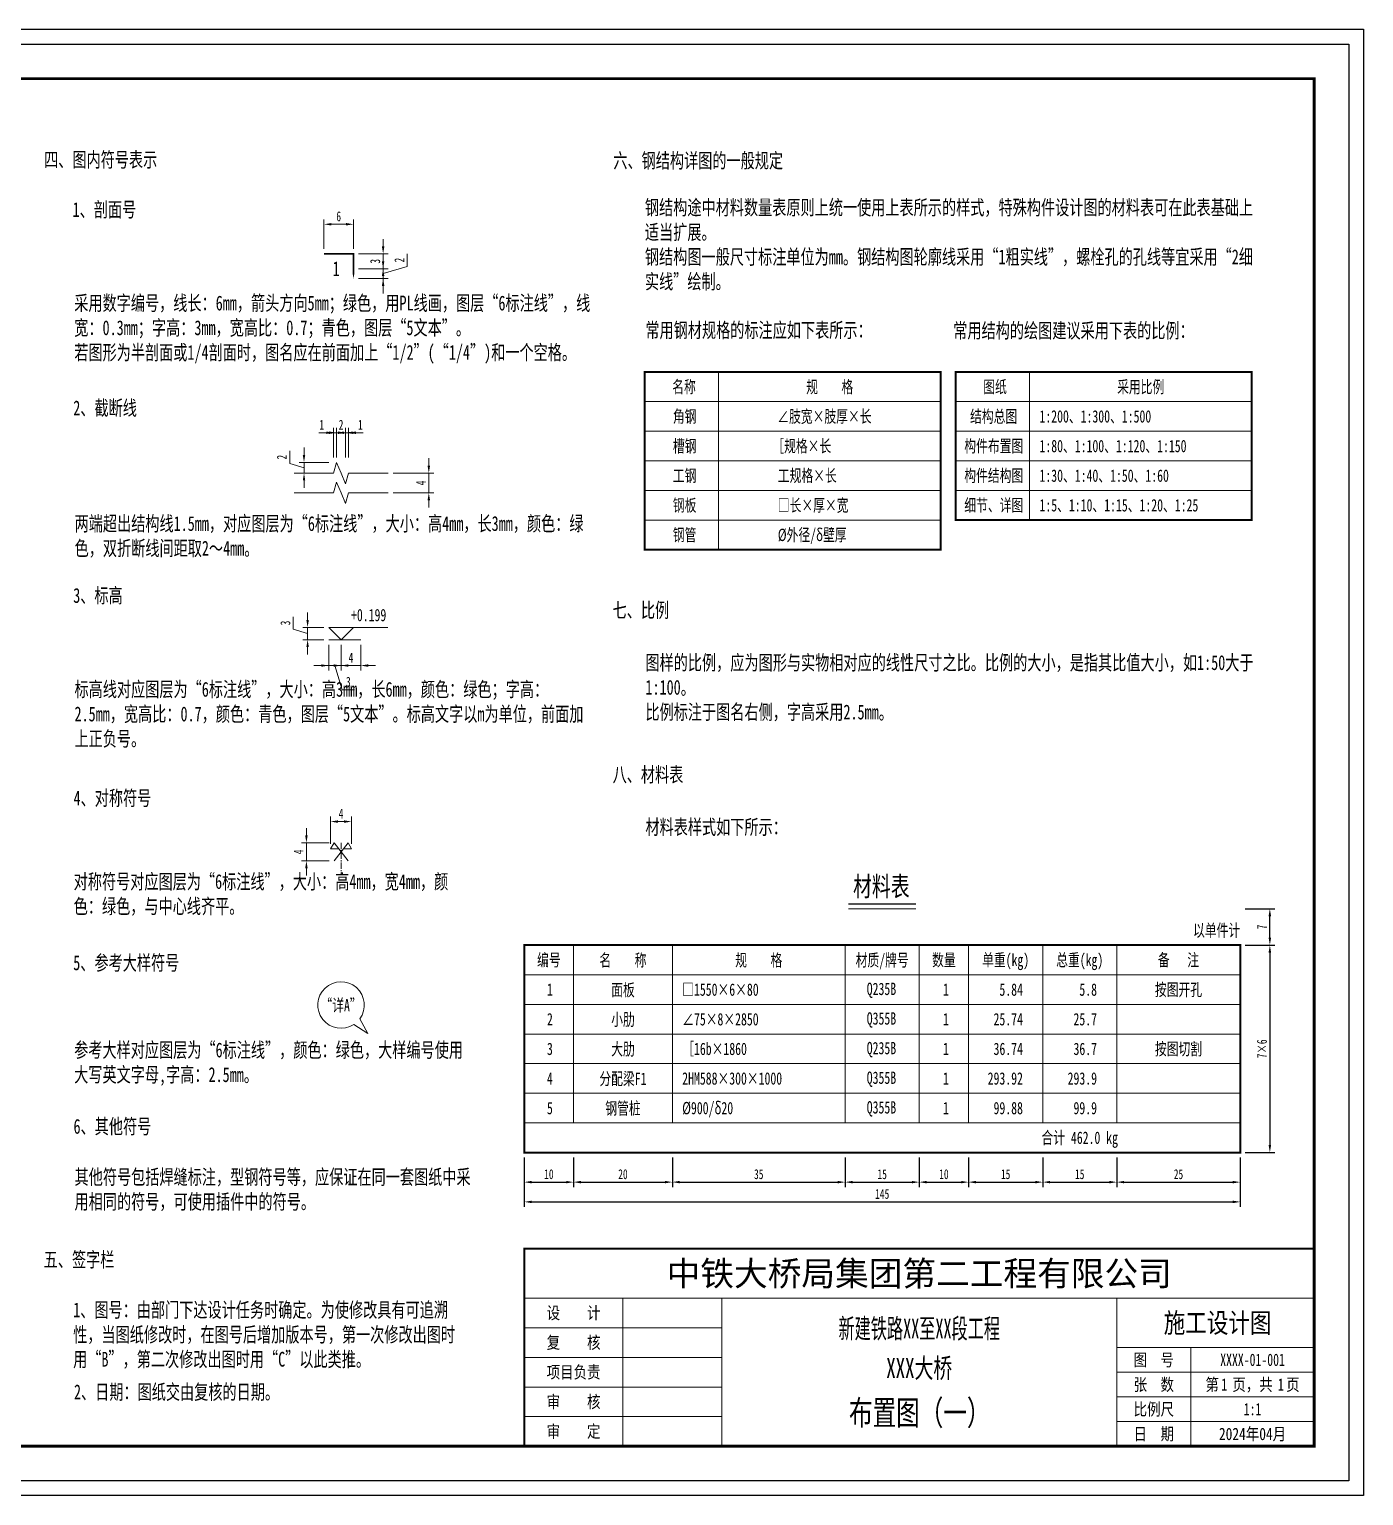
# Model space of a CAD drawing. Header units: millimetres. Extents: x 0 to 76984, y 0 to 13707.
# Drawn here: x 35475.4 to 35745.6, y 5851.6 to 6148.6 of the extents above; entities that cross this region are included whole.
import ezdxf
from ezdxf.enums import TextEntityAlignment as Align

# ---------------------------------------------------------------- set-up
doc = ezdxf.new("R2010")
doc.units = ezdxf.units.MM
doc.linetypes.add('CENTER', pattern=[2, 1.25, -0.25, 0.25, -0.25])
doc.layers.get('Defpoints').update_dxf_attribs({"color": 8})
for name, color, linetype, lineweight in [('1粗实线', 1, 'Continuous', 30), ('2细实线', 5, 'Continuous', 18), ('3中心线', 6, 'CENTER', 18), ('5文本', 4, 'Continuous', 18), ('6标注线', 3, 'Continuous', 13), ('8图框线', 7, 'Continuous', 25)]:
    doc.layers.add(name, color=color, linetype=linetype, lineweight=lineweight)
doc.styles.get("Standard").update_dxf_attribs({"font": '', "width": 0.7})
doc.styles.add('图标栏其他文字', font='', dxfattribs={"width": 0.8})
doc.styles.add('图标栏单位名称', font='')
doc.styles.add('工程名称或节段名称', font='', dxfattribs={"width": 0.8})
doc.styles.get('Standard').set_extended_font_data('SimSun')
doc.styles.get('图标栏其他文字').set_extended_font_data('SimSun')
doc.styles.get('图标栏单位名称').set_extended_font_data('SimSun')
doc.styles.get('工程名称或节段名称').set_extended_font_data('SimSun')
doc.dimstyles.new('SJSYB-(1)', dxfattribs={"dimtxt": 2, "dimasz": 1.5, "dimexe": 1, "dimexo": 1, "dimgap": 0.6, "dimtad": 1, "dimdec": 0, "dimzin": 0, "dimdsep": 46, "dimtxsty": 'Standard', "dimcen": 2.5, "dimclrd": 256, "dimclre": 256, "dimclrt": 4, "dimadec": 0, "dimazin": 2, "dimtfac": 1, "dimtdec": 0, "dimtmove": 1, "dimatfit": 3, "dimfxl": 1.2, "dimlwd": -1, "dimlwe": -1, "dimarcsym": 1})

# ---------------------------------------------------------------- blocks, each defined once
blk = doc.blocks.new('*D450')
at = {"layer": '6标注线', "transparency": 16777216}
for p, q in [((35535.04, 6104.13), (35535.04, 6110.13)), ((35541.04, 6104.13), (35541.04, 6110.13)), ((35536.54, 6109.13), (35539.54, 6109.13))]:
    blk.add_line(p, q, dxfattribs=at)
for points in [[(35536.54, 6109.38), (35536.54, 6108.88), (35535.04, 6109.13)], [(35539.54, 6109.38), (35539.54, 6108.88), (35541.04, 6109.13)]]:
    blk.add_solid(points, dxfattribs=at)
at = {"layer": 'Defpoints', "color": 0, "transparency": 16777216}
for p in [(35541.04, 6109.13), (35535.04, 6103.13), (35541.04, 6103.13)]:
    blk.add_point(p, dxfattribs=at)
at = {"layer": '6标注线', "color": 4, "transparency": 16777216, "insert": (35538.04, 6110.73), "char_height": 2, "attachment_point": 5}
blk.add_mtext('6', dxfattribs=at)
blk = doc.blocks.new('*D451')
at = {"layer": '6标注线', "transparency": 16777216}
for p, q in [((35547.04, 6104.63), (35547.04, 6106.13)), ((35542.04, 6103.13), (35548.04, 6103.13)), ((35547.04, 6103.13), (35547.04, 6100.13)), ((35542.04, 6100.13), (35548.04, 6100.13)), ((35547.04, 6098.63), (35547.04, 6097.13))]:
    blk.add_line(p, q, dxfattribs=at)
for points in [[(35546.79, 6104.63), (35547.29, 6104.63), (35547.04, 6103.13)], [(35546.79, 6098.63), (35547.29, 6098.63), (35547.04, 6100.13)]]:
    blk.add_solid(points, dxfattribs=at)
at = {"layer": 'Defpoints', "color": 0, "transparency": 16777216}
for p in [(35541.04, 6103.13), (35541.04, 6100.13), (35547.04, 6100.13)]:
    blk.add_point(p, dxfattribs=at)
at = {"layer": '6标注线', "color": 4, "transparency": 16777216, "insert": (35545.44, 6101.63), "char_height": 2, "attachment_point": 5, "rotation": 90}
blk.add_mtext('3', dxfattribs=at)
blk = doc.blocks.new('*D452')
at = {"layer": '6标注线', "transparency": 16777216}
for p, q in [((35547.04, 6101.63), (35547.04, 6103.13)), ((35547.04, 6099.13), (35551.94, 6100.6)), ((35551.94, 6100.6), (35551.94, 6103.13)), ((35542.04, 6100.13), (35548.04, 6100.13)), ((35542.04, 6098.13), (35548.04, 6098.13)), ((35547.04, 6100.13), (35547.04, 6098.13)), ((35547.04, 6100.13), (35547.04, 6098.13)), ((35547.04, 6096.63), (35547.04, 6095.13))]:
    blk.add_line(p, q, dxfattribs=at)
for points in [[(35546.79, 6101.63), (35547.29, 6101.63), (35547.04, 6100.13)], [(35546.79, 6096.63), (35547.29, 6096.63), (35547.04, 6098.13)]]:
    blk.add_solid(points, dxfattribs=at)
at = {"layer": 'Defpoints', "color": 0, "transparency": 16777216}
for p in [(35541.04, 6100.13), (35541.04, 6098.13), (35547.04, 6098.13)]:
    blk.add_point(p, dxfattribs=at)
at = {"layer": '6标注线', "color": 4, "transparency": 16777216, "insert": (35550.34, 6101.87), "char_height": 2, "attachment_point": 5, "rotation": 90}
blk.add_mtext('2', dxfattribs=at)
blk = doc.blocks.new('*D453')
at = {"layer": '6标注线', "transparency": 16777216}
for p, q in [((35528.12, 6060.69), (35528.12, 6063.23)), ((35531.02, 6062.41), (35531.02, 6063.91)), ((35531.02, 6059.82), (35528.12, 6060.69)), ((35536.02, 6060.91), (35530.02, 6060.91)), ((35531.02, 6058.74), (35531.02, 6060.91)), ((35531.02, 6058.74), (35531.02, 6060.91)), ((35536.02, 6058.74), (35530.02, 6058.74)), ((35531.02, 6057.24), (35531.02, 6055.74))]:
    blk.add_line(p, q, dxfattribs=at)
for points in [[(35530.77, 6062.41), (35531.27, 6062.41), (35531.02, 6060.91)], [(35530.77, 6057.24), (35531.27, 6057.24), (35531.02, 6058.74)]]:
    blk.add_solid(points, dxfattribs=at)
at = {"layer": 'Defpoints', "color": 0, "transparency": 16777216}
for p in [(35531.02, 6060.91), (35537.02, 6060.91), (35537.02, 6058.74)]:
    blk.add_point(p, dxfattribs=at)
at = {"layer": '6标注线', "color": 4, "transparency": 16777216, "insert": (35526.52, 6061.96), "char_height": 2, "attachment_point": 5, "rotation": 90}
blk.add_mtext('2', dxfattribs=at)
blk = doc.blocks.new('*D454')
at = {"layer": '6标注线', "transparency": 16777216}
for p, q in [((35537.02, 6061.91), (35537.02, 6067.91)), ((35537.6, 6061.91), (35537.6, 6067.91)), ((35535.52, 6066.91), (35534.02, 6066.91)), ((35537.6, 6066.91), (35537.02, 6066.91)), ((35539.1, 6066.91), (35540.6, 6066.91))]:
    blk.add_line(p, q, dxfattribs=at)
for points in [[(35535.52, 6067.16), (35535.52, 6066.66), (35537.02, 6066.91)], [(35539.1, 6067.16), (35539.1, 6066.66), (35537.6, 6066.91)]]:
    blk.add_solid(points, dxfattribs=at)
at = {"layer": 'Defpoints', "color": 0, "transparency": 16777216}
for p in [(35537.02, 6066.91), (35537.02, 6060.91), (35537.6, 6060.91)]:
    blk.add_point(p, dxfattribs=at)
at = {"layer": '6标注线', "color": 4, "transparency": 16777216, "insert": (35534.6, 6068.51), "char_height": 2, "attachment_point": 5}
blk.add_mtext('1', dxfattribs=at)
blk = doc.blocks.new('*D455')
at = {"layer": '6标注线', "transparency": 16777216}
for p, q in [((35537.6, 6061.91), (35537.6, 6067.91)), ((35539.43, 6061.91), (35539.43, 6067.91)), ((35536.1, 6066.91), (35534.6, 6066.91)), ((35537.6, 6066.91), (35539.43, 6066.91)), ((35540.93, 6066.91), (35542.43, 6066.91))]:
    blk.add_line(p, q, dxfattribs=at)
for points in [[(35536.1, 6067.16), (35536.1, 6066.66), (35537.6, 6066.91)], [(35540.93, 6067.16), (35540.93, 6066.66), (35539.43, 6066.91)]]:
    blk.add_solid(points, dxfattribs=at)
at = {"layer": 'Defpoints', "color": 0, "transparency": 16777216}
for p in [(35539.43, 6066.91), (35537.6, 6060.91), (35539.43, 6060.91)]:
    blk.add_point(p, dxfattribs=at)
at = {"layer": '6标注线', "color": 4, "transparency": 16777216, "insert": (35538.52, 6068.51), "char_height": 2, "attachment_point": 5}
blk.add_mtext('2', dxfattribs=at)
blk = doc.blocks.new('*D456')
at = {"layer": '6标注线', "transparency": 16777216}
for p, q in [((35539.43, 6061.91), (35539.43, 6067.91)), ((35540.02, 6061.91), (35540.02, 6067.91)), ((35537.93, 6066.91), (35536.43, 6066.91)), ((35539.43, 6066.91), (35540.02, 6066.91)), ((35541.52, 6066.91), (35543.02, 6066.91))]:
    blk.add_line(p, q, dxfattribs=at)
for points in [[(35537.93, 6067.16), (35537.93, 6066.66), (35539.43, 6066.91)], [(35541.52, 6067.16), (35541.52, 6066.66), (35540.02, 6066.91)]]:
    blk.add_solid(points, dxfattribs=at)
at = {"layer": 'Defpoints', "color": 0, "transparency": 16777216}
for p in [(35540.02, 6066.91), (35539.43, 6060.91), (35540.02, 6060.91)]:
    blk.add_point(p, dxfattribs=at)
at = {"layer": '6标注线', "color": 4, "transparency": 16777216, "insert": (35542.43, 6068.51), "char_height": 2, "attachment_point": 5}
blk.add_mtext('1', dxfattribs=at)
blk = doc.blocks.new('*D486')
at = {"layer": '6标注线', "transparency": 16777216}
for p, q in [((35556.29, 6060.24), (35556.29, 6061.74)), ((35549.04, 6058.74), (35557.29, 6058.74)), ((35556.29, 6058.74), (35556.29, 6054.74)), ((35549.04, 6054.74), (35557.29, 6054.74)), ((35556.29, 6053.24), (35556.29, 6051.74))]:
    blk.add_line(p, q, dxfattribs=at)
for points in [[(35556.04, 6060.24), (35556.54, 6060.24), (35556.29, 6058.74)], [(35556.04, 6053.24), (35556.54, 6053.24), (35556.29, 6054.74)]]:
    blk.add_solid(points, dxfattribs=at)
at = {"layer": 'Defpoints', "color": 0, "transparency": 16777216}
for p in [(35548.04, 6058.74), (35548.04, 6054.74), (35556.29, 6054.74)]:
    blk.add_point(p, dxfattribs=at)
at = {"layer": '6标注线', "color": 4, "transparency": 16777216, "insert": (35554.69, 6056.74), "char_height": 2, "attachment_point": 5, "rotation": 90}
blk.add_mtext('4', dxfattribs=at)
blk = doc.blocks.new('*D487')
at = {"layer": '6标注线', "transparency": 16777216}
for p, q in [((35528.85, 6027.1), (35528.85, 6029.63)), ((35531.75, 6028.98), (35531.75, 6030.48)), ((35531.75, 6026.23), (35528.85, 6027.1)), ((35535.02, 6027.48), (35530.75, 6027.48)), ((35531.75, 6027.48), (35531.75, 6024.98)), ((35531.75, 6027.48), (35531.75, 6024.98)), ((35535.02, 6024.98), (35530.75, 6024.98)), ((35531.75, 6023.48), (35531.75, 6021.98))]:
    blk.add_line(p, q, dxfattribs=at)
for points in [[(35531.5, 6028.98), (35532, 6028.98), (35531.75, 6027.48)], [(35531.5, 6023.48), (35532, 6023.48), (35531.75, 6024.98)]]:
    blk.add_solid(points, dxfattribs=at)
at = {"layer": 'Defpoints', "color": 0, "transparency": 16777216}
for p in [(35536.02, 6027.48), (35531.75, 6024.98), (35536.02, 6024.98)]:
    blk.add_point(p, dxfattribs=at)
at = {"layer": '6标注线', "color": 4, "transparency": 16777216, "insert": (35527.25, 6028.37), "char_height": 2, "attachment_point": 5, "rotation": 90}
blk.add_mtext('3', dxfattribs=at)
blk = doc.blocks.new('*D488')
at = {"layer": '6标注线', "transparency": 16777216}
for p, q in [((35536.02, 6023.98), (35536.02, 6018.75)), ((35538.52, 6023.98), (35538.52, 6018.75)), ((35534.52, 6019.75), (35533.02, 6019.75)), ((35536.02, 6019.75), (35538.52, 6019.75)), ((35536.02, 6019.75), (35538.52, 6019.75)), ((35537.27, 6019.75), (35538.74, 6014.85)), ((35540.02, 6019.75), (35541.52, 6019.75)), ((35538.74, 6014.85), (35541.27, 6014.85))]:
    blk.add_line(p, q, dxfattribs=at)
for points in [[(35534.52, 6020), (35534.52, 6019.5), (35536.02, 6019.75)], [(35540.02, 6020), (35540.02, 6019.5), (35538.52, 6019.75)]]:
    blk.add_solid(points, dxfattribs=at)
at = {"layer": 'Defpoints', "color": 0, "transparency": 16777216}
for p in [(35536.02, 6024.98), (35538.52, 6024.98), (35538.52, 6019.75)]:
    blk.add_point(p, dxfattribs=at)
at = {"layer": '6标注线', "color": 4, "transparency": 16777216, "insert": (35540, 6016.45), "char_height": 2, "attachment_point": 5}
blk.add_mtext('3', dxfattribs=at)
blk = doc.blocks.new('*D489')
at = {"layer": '6标注线', "transparency": 16777216}
for p, q in [((35538.52, 6023.98), (35538.52, 6018.75)), ((35542.52, 6023.98), (35542.52, 6018.75)), ((35537.02, 6019.75), (35535.52, 6019.75)), ((35538.52, 6019.75), (35542.52, 6019.75)), ((35544.02, 6019.75), (35545.52, 6019.75))]:
    blk.add_line(p, q, dxfattribs=at)
for points in [[(35537.02, 6020), (35537.02, 6019.5), (35538.52, 6019.75)], [(35544.02, 6020), (35544.02, 6019.5), (35542.52, 6019.75)]]:
    blk.add_solid(points, dxfattribs=at)
at = {"layer": 'Defpoints', "color": 0, "transparency": 16777216}
for p in [(35538.52, 6024.98), (35542.52, 6024.98), (35542.52, 6019.75)]:
    blk.add_point(p, dxfattribs=at)
at = {"layer": '6标注线', "color": 4, "transparency": 16777216, "insert": (35540.52, 6021.35), "char_height": 2, "attachment_point": 5}
blk.add_mtext('4', dxfattribs=at)
blk = doc.blocks.new('wlx-对称符号')
for p, q in [((-1.42, 0), (-2.11, -1.2)), ((-2.11, -1.2), (-0.48, -1.2)), ((-1.42, -3.64), (1.42, 0)), ((1.42, -3.64), (-1.42, 0)), ((2.11, -1.2), (0.48, -1.2)), ((1.42, 0), (2.11, -1.2))]:
    blk.add_line(p, q)
blk = doc.blocks.new('*D457')
at = {"layer": '6标注线', "transparency": 16777216}
for p, q in [((35531.51, 5985.34), (35531.51, 5986.84)), ((35536.1, 5983.84), (35530.51, 5983.84)), ((35531.51, 5980.2), (35531.51, 5983.84)), ((35536.1, 5980.2), (35530.51, 5980.2)), ((35531.51, 5978.7), (35531.51, 5977.2))]:
    blk.add_line(p, q, dxfattribs=at)
for points in [[(35531.26, 5985.34), (35531.76, 5985.34), (35531.51, 5983.84)], [(35531.26, 5978.7), (35531.76, 5978.7), (35531.51, 5980.2)]]:
    blk.add_solid(points, dxfattribs=at)
at = {"layer": 'Defpoints', "color": 0, "transparency": 16777216}
for p in [(35531.51, 5983.84), (35537.1, 5983.84), (35537.1, 5980.2)]:
    blk.add_point(p, dxfattribs=at)
at = {"layer": '6标注线', "color": 4, "transparency": 16777216, "insert": (35529.91, 5982.02), "char_height": 2, "attachment_point": 5, "rotation": 90}
blk.add_mtext('4', dxfattribs=at)
blk = doc.blocks.new('*D458')
at = {"layer": '6标注线', "transparency": 16777216}
for p, q in [((35536.4, 5983.64), (35536.4, 5989.15)), ((35537.9, 5988.15), (35539.13, 5988.15)), ((35540.63, 5983.64), (35540.63, 5989.15))]:
    blk.add_line(p, q, dxfattribs=at)
for points in [[(35537.9, 5988.4), (35537.9, 5987.9), (35536.4, 5988.15)], [(35539.13, 5988.4), (35539.13, 5987.9), (35540.63, 5988.15)]]:
    blk.add_solid(points, dxfattribs=at)
at = {"layer": 'Defpoints', "color": 0, "transparency": 16777216}
for p in [(35540.63, 5988.15), (35536.4, 5982.64), (35540.63, 5982.64)]:
    blk.add_point(p, dxfattribs=at)
at = {"layer": '6标注线', "color": 4, "transparency": 16777216, "insert": (35538.52, 5989.75), "char_height": 2, "attachment_point": 5}
blk.add_mtext('4', dxfattribs=at)
blk = doc.blocks.new('*D468')
at = {"transparency": 16777216}
for p, q in [((35575.61, 5920.12), (35575.61, 5914.12)), ((35585.61, 5920.12), (35585.61, 5914.12)), ((35577.11, 5915.12), (35584.11, 5915.12))]:
    blk.add_line(p, q, dxfattribs=at)
for points in [[(35577.11, 5915.37), (35577.11, 5914.87), (35575.61, 5915.12)], [(35584.11, 5915.37), (35584.11, 5914.87), (35585.61, 5915.12)]]:
    blk.add_solid(points, dxfattribs=at)
at = {"layer": 'Defpoints', "color": 0, "transparency": 16777216}
for p in [(35575.61, 5921.12), (35585.61, 5921.12), (35585.61, 5915.12)]:
    blk.add_point(p, dxfattribs=at)
at = {"color": 4, "transparency": 16777216, "insert": (35580.61, 5916.72), "char_height": 2, "attachment_point": 5}
blk.add_mtext('10', dxfattribs=at)
blk = doc.blocks.new('*D469')
at = {"transparency": 16777216}
for p, q in [((35585.61, 5920.12), (35585.61, 5914.12)), ((35605.61, 5920.12), (35605.61, 5914.12)), ((35587.11, 5915.12), (35604.11, 5915.12))]:
    blk.add_line(p, q, dxfattribs=at)
for points in [[(35587.11, 5915.37), (35587.11, 5914.87), (35585.61, 5915.12)], [(35604.11, 5915.37), (35604.11, 5914.87), (35605.61, 5915.12)]]:
    blk.add_solid(points, dxfattribs=at)
at = {"layer": 'Defpoints', "color": 0, "transparency": 16777216}
for p in [(35585.61, 5921.12), (35605.61, 5921.12), (35605.61, 5915.12)]:
    blk.add_point(p, dxfattribs=at)
at = {"color": 4, "transparency": 16777216, "insert": (35595.61, 5916.72), "char_height": 2, "attachment_point": 5}
blk.add_mtext('20', dxfattribs=at)
blk = doc.blocks.new('*D470')
at = {"transparency": 16777216}
for p, q in [((35605.61, 5920.12), (35605.61, 5914.12)), ((35640.61, 5920.12), (35640.61, 5914.12)), ((35607.11, 5915.12), (35639.11, 5915.12))]:
    blk.add_line(p, q, dxfattribs=at)
for points in [[(35607.11, 5915.37), (35607.11, 5914.87), (35605.61, 5915.12)], [(35639.11, 5915.37), (35639.11, 5914.87), (35640.61, 5915.12)]]:
    blk.add_solid(points, dxfattribs=at)
at = {"layer": 'Defpoints', "color": 0, "transparency": 16777216}
for p in [(35605.61, 5921.12), (35640.61, 5921.12), (35640.61, 5915.12)]:
    blk.add_point(p, dxfattribs=at)
at = {"color": 4, "transparency": 16777216, "insert": (35623.11, 5916.72), "char_height": 2, "attachment_point": 5}
blk.add_mtext('35', dxfattribs=at)
blk = doc.blocks.new('*D471')
at = {"transparency": 16777216}
for p, q in [((35640.61, 5920.12), (35640.61, 5914.12)), ((35655.61, 5920.12), (35655.61, 5914.12)), ((35642.11, 5915.12), (35654.11, 5915.12))]:
    blk.add_line(p, q, dxfattribs=at)
for points in [[(35642.11, 5915.37), (35642.11, 5914.87), (35640.61, 5915.12)], [(35654.11, 5915.37), (35654.11, 5914.87), (35655.61, 5915.12)]]:
    blk.add_solid(points, dxfattribs=at)
at = {"layer": 'Defpoints', "color": 0, "transparency": 16777216}
for p in [(35640.61, 5921.12), (35655.61, 5921.12), (35655.61, 5915.12)]:
    blk.add_point(p, dxfattribs=at)
at = {"color": 4, "transparency": 16777216, "insert": (35648.11, 5916.72), "char_height": 2, "attachment_point": 5}
blk.add_mtext('15', dxfattribs=at)
blk = doc.blocks.new('*D472')
at = {"transparency": 16777216}
for p, q in [((35655.61, 5920.12), (35655.61, 5914.12)), ((35665.61, 5920.12), (35665.61, 5914.12)), ((35657.11, 5915.12), (35664.11, 5915.12))]:
    blk.add_line(p, q, dxfattribs=at)
for points in [[(35657.11, 5915.37), (35657.11, 5914.87), (35655.61, 5915.12)], [(35664.11, 5915.37), (35664.11, 5914.87), (35665.61, 5915.12)]]:
    blk.add_solid(points, dxfattribs=at)
at = {"layer": 'Defpoints', "color": 0, "transparency": 16777216}
for p in [(35655.61, 5921.12), (35665.61, 5921.12), (35665.61, 5915.12)]:
    blk.add_point(p, dxfattribs=at)
at = {"color": 4, "transparency": 16777216, "insert": (35660.61, 5916.72), "char_height": 2, "attachment_point": 5}
blk.add_mtext('10', dxfattribs=at)
blk = doc.blocks.new('*D473')
at = {"transparency": 16777216}
for p, q in [((35665.61, 5920.12), (35665.61, 5914.12)), ((35680.61, 5920.12), (35680.61, 5914.12)), ((35667.11, 5915.12), (35679.11, 5915.12))]:
    blk.add_line(p, q, dxfattribs=at)
for points in [[(35667.11, 5915.37), (35667.11, 5914.87), (35665.61, 5915.12)], [(35679.11, 5915.37), (35679.11, 5914.87), (35680.61, 5915.12)]]:
    blk.add_solid(points, dxfattribs=at)
at = {"layer": 'Defpoints', "color": 0, "transparency": 16777216}
for p in [(35665.61, 5921.12), (35680.61, 5921.12), (35680.61, 5915.12)]:
    blk.add_point(p, dxfattribs=at)
at = {"color": 4, "transparency": 16777216, "insert": (35673.11, 5916.72), "char_height": 2, "attachment_point": 5}
blk.add_mtext('15', dxfattribs=at)
blk = doc.blocks.new('*D474')
at = {"transparency": 16777216}
for p, q in [((35680.61, 5920.12), (35680.61, 5914.12)), ((35695.61, 5920.12), (35695.61, 5914.12)), ((35682.11, 5915.12), (35694.11, 5915.12))]:
    blk.add_line(p, q, dxfattribs=at)
for points in [[(35682.11, 5915.37), (35682.11, 5914.87), (35680.61, 5915.12)], [(35694.11, 5915.37), (35694.11, 5914.87), (35695.61, 5915.12)]]:
    blk.add_solid(points, dxfattribs=at)
at = {"layer": 'Defpoints', "color": 0, "transparency": 16777216}
for p in [(35680.61, 5921.12), (35695.61, 5921.12), (35695.61, 5915.12)]:
    blk.add_point(p, dxfattribs=at)
at = {"color": 4, "transparency": 16777216, "insert": (35688.11, 5916.72), "char_height": 2, "attachment_point": 5}
blk.add_mtext('15', dxfattribs=at)
blk = doc.blocks.new('*D475')
at = {"transparency": 16777216}
for p, q in [((35695.61, 5920.12), (35695.61, 5914.12)), ((35720.61, 5920.12), (35720.61, 5914.12)), ((35697.11, 5915.12), (35719.11, 5915.12))]:
    blk.add_line(p, q, dxfattribs=at)
for points in [[(35697.11, 5915.37), (35697.11, 5914.87), (35695.61, 5915.12)], [(35719.11, 5915.37), (35719.11, 5914.87), (35720.61, 5915.12)]]:
    blk.add_solid(points, dxfattribs=at)
at = {"layer": 'Defpoints', "color": 0, "transparency": 16777216}
for p in [(35695.61, 5921.12), (35720.61, 5921.12), (35720.61, 5915.12)]:
    blk.add_point(p, dxfattribs=at)
at = {"color": 4, "transparency": 16777216, "insert": (35708.11, 5916.72), "char_height": 2, "attachment_point": 5}
blk.add_mtext('25', dxfattribs=at)
blk = doc.blocks.new('*D494')
at = {"transparency": 16777216}
for p, q in [((35721.61, 5970.48), (35727.61, 5970.48)), ((35726.61, 5964.62), (35726.61, 5968.98)), ((35721.61, 5963.12), (35727.61, 5963.12))]:
    blk.add_line(p, q, dxfattribs=at)
for points in [[(35726.36, 5968.98), (35726.86, 5968.98), (35726.61, 5970.48)], [(35726.36, 5964.62), (35726.86, 5964.62), (35726.61, 5963.12)]]:
    blk.add_solid(points, dxfattribs=at)
at = {"layer": 'Defpoints', "color": 0, "transparency": 16777216}
for p in [(35720.61, 5970.48), (35726.61, 5970.48), (35720.61, 5963.12)]:
    blk.add_point(p, dxfattribs=at)
at = {"color": 4, "transparency": 16777216, "insert": (35725.01, 5966.8), "char_height": 2, "attachment_point": 5, "rotation": 90}
blk.add_mtext('7', dxfattribs=at)
blk = doc.blocks.new('*D476')
at = {"transparency": 16777216}
for p, q in [((35721.61, 5963.12), (35727.61, 5963.12)), ((35726.61, 5961.62), (35726.61, 5922.62)), ((35721.61, 5921.12), (35727.61, 5921.12))]:
    blk.add_line(p, q, dxfattribs=at)
for points in [[(35726.36, 5961.62), (35726.86, 5961.62), (35726.61, 5963.12)], [(35726.36, 5922.62), (35726.86, 5922.62), (35726.61, 5921.12)]]:
    blk.add_solid(points, dxfattribs=at)
at = {"layer": 'Defpoints', "color": 0, "transparency": 16777216}
for p in [(35720.61, 5963.12), (35720.61, 5921.12), (35726.61, 5921.12)]:
    blk.add_point(p, dxfattribs=at)
at = {"color": 4, "transparency": 16777216, "insert": (35725.01, 5942.12), "char_height": 2, "attachment_point": 5, "rotation": 90}
blk.add_mtext('7×6', dxfattribs=at)
blk = doc.blocks.new('*D477')
at = {"transparency": 16777216}
for p, q in [((35575.61, 5920.12), (35575.61, 5910.12)), ((35720.61, 5920.12), (35720.61, 5910.12)), ((35577.11, 5911.12), (35719.11, 5911.12))]:
    blk.add_line(p, q, dxfattribs=at)
for points in [[(35577.11, 5911.37), (35577.11, 5910.87), (35575.61, 5911.12)], [(35719.11, 5911.37), (35719.11, 5910.87), (35720.61, 5911.12)]]:
    blk.add_solid(points, dxfattribs=at)
at = {"layer": 'Defpoints', "color": 0, "transparency": 16777216}
for p in [(35575.61, 5921.12), (35720.61, 5921.12), (35720.61, 5911.12)]:
    blk.add_point(p, dxfattribs=at)
at = {"color": 4, "transparency": 16777216, "insert": (35648.11, 5912.72), "char_height": 2, "attachment_point": 5}
blk.add_mtext('145', dxfattribs=at)
blk = doc.blocks.new('设计分公司图框（二公司）')
at = {"layer": '6标注线', "color": 7}
for p, q in [((250, 40), (410, 40)), ((270, 40), (270, 10)), ((290, 40), (290, 10)), ((370, 40), (370, 10)), ((250, 34), (290, 34)), ((370, 30), (410, 30)), ((385, 30), (385, 10)), ((250, 28), (290, 28)), ((370, 25), (410, 25)), ((250, 22), (290, 22)), ((370, 20), (410, 20)), ((250, 16), (290, 16)), ((370, 15), (410, 15))]:
    blk.add_line(p, q, dxfattribs=at)
at = {"layer": '6标注线', "color": 7, "const_width": 0.6, "elevation": 0.6}
blk.add_lwpolyline([(30, 287), (410, 287), (410, 10), (30, 10)], close=True, dxfattribs=at)
at = {"layer": '6标注线', "color": 7, "const_width": 0.4}
blk.add_lwpolyline([(250, 50), (410, 50), (410, 10), (250, 10)], close=True, dxfattribs=at)
at = {"layer": '8图框线'}
blk.add_lwpolyline([(3, 294), (417, 294), (417, 3), (3, 3)], close=True, dxfattribs=at)
at = {"layer": 'Defpoints'}
blk.add_lwpolyline([(0, 297), (420, 297), (420, 0), (0, 0)], close=True, dxfattribs=at)
at = {"layer": '5文本', "color": 7, "width": 0.7}
blk.add_attdef('项目名称', text='', height=4, dxfattribs=at).set_placement((330, 25.91), align=Align.MIDDLE)
at = {"layer": '6标注线', "color": 7, "style": '图标栏单位名称'}
blk.add_text('中铁大桥局集团第二工程有限公司', height=5, dxfattribs=at).set_placement((330, 45), align=Align.MIDDLE_CENTER)
at = {"layer": '6标注线', "color": 7, "width": 0.8}
for s, height, style, p in [('设    计', 2.5, '图标栏其他文字', (260, 37.02, -1186.92)), ('施工设计图', 4, '工程名称或节段名称', (390.43, 35)), ('复    核', 2.5, '图标栏其他文字', (260, 31.02, -1186.92)), ('项目负责', 2.5, '图标栏其他文字', (260, 25.02, -1186.92)), ('第  页，共  页', 2.5, '图标栏其他文字', (397.5, 22.5)), ('审    核', 2.5, '图标栏其他文字', (260, 19.02, -1186.92)), ('审    定', 2.5, '图标栏其他文字', (260, 13.02, -1186.92))]:
    blk.add_text(s, height=height, dxfattribs=dict(at, style=style)).set_placement(p, align=Align.MIDDLE_CENTER)
at = {"layer": '6标注线', "color": 7, "style": '工程名称或节段名称', "width": 0.6}
blk.add_text('新建铁路XX至XX段工程', height=4, dxfattribs=at).set_placement((330, 33.93), align=Align.MIDDLE)
at = {"layer": '6标注线', "width": 0.7}
for tag, height, p in [('图号', 2.5, (397.5, 27.5)), ('页码', 2.5, (391.78, 22.5)), ('页数', 2.5, (403.22, 22.5)), ('图名', 5, (330.1, 16.89)), ('比例', 2.5, (397.5, 17.5))]:
    blk.add_attdef(tag, text='', height=height, dxfattribs=at).set_placement(p, align=Align.MIDDLE)
at = {"layer": '8图框线', "color": 7, "style": '图标栏其他文字', "width": 0.8}
for s, p in [('图  号', (377.5, 27.5)), ('张  数', (377.5, 22.5)), ('比例尺', (377.5, 17.5)), ('日  期', (377.5, 12.5)), ('2024年04月', (397.5, 12.5))]:
    blk.add_text(s, height=2.5, dxfattribs=at).set_placement(p, align=Align.MIDDLE_CENTER)

msp = doc.modelspace()

# ---------------------------------------------------------------- linework, layer by layer
at = {"layer": '1粗实线', "const_width": 0.4}
for points in [[(35599.98, 6079.22), (35599.98, 6043.22), (35659.98, 6043.22), (35659.98, 6079.22)], [(35662.96, 6079.22), (35662.96, 6049.22), (35722.96, 6049.22), (35722.96, 6079.22)], [(35575.61, 5963.12), (35575.61, 5921.12), (35720.61, 5921.12), (35720.61, 5963.12)]]:
    msp.add_lwpolyline(points, close=True, dxfattribs=at)
at = {"layer": '2细实线'}
for p, q in [((35614.98, 6079.22), (35614.98, 6043.22)), ((35677.96, 6079.22), (35677.96, 6049.22)), ((35599.98, 6073.22), (35659.98, 6073.22)), ((35662.96, 6073.22), (35722.96, 6073.22)), ((35599.98, 6067.22), (35659.98, 6067.22)), ((35662.96, 6067.22), (35722.96, 6067.22)), ((35599.98, 6061.22), (35659.98, 6061.22)), ((35662.96, 6061.22), (35722.96, 6061.22)), ((35599.98, 6055.22), (35659.98, 6055.22)), ((35662.96, 6055.22), (35722.96, 6055.22)), ((35599.98, 6049.22), (35659.98, 6049.22)), ((35585.61, 5963.12), (35585.61, 5927.12)), ((35605.61, 5963.12), (35605.61, 5927.12)), ((35640.61, 5963.12), (35640.61, 5927.12)), ((35655.61, 5963.12), (35655.61, 5927.12)), ((35665.61, 5963.12), (35665.61, 5927.12)), ((35680.61, 5963.12), (35680.61, 5927.12)), ((35695.61, 5963.12), (35695.61, 5927.12)), ((35575.61, 5957.12), (35720.61, 5957.12)), ((35575.61, 5951.12), (35720.61, 5951.12)), ((35575.61, 5945.12), (35720.61, 5945.12)), ((35575.61, 5939.12), (35720.61, 5939.12)), ((35575.61, 5933.12), (35720.61, 5933.12)), ((35575.61, 5927.12), (35720.61, 5927.12))]:
    msp.add_line(p, q, dxfattribs=at)
at = {"layer": '3中心线'}
msp.add_line((35538.52, 5983.84), (35538.52, 5977.27), dxfattribs=at)
at = {"layer": '5文本', "color": 1, "lineweight": 30}
msp.add_line((35641.28, 5971.48), (35654.95, 5971.48), dxfattribs=at)
at = {"layer": '5文本', "color": 5, "lineweight": 18}
msp.add_line((35641.28, 5970.48), (35654.95, 5970.48), dxfattribs=at)
at = {"layer": '6标注线'}
msp.add_line((35536.02, 6024.98), (35542.52, 6024.98), dxfattribs=at)
msp.add_lwpolyline([(35535.04, 6103.13, 0.3, 0.3, 0), (35541.04, 6103.13, 0.3, 0.3, 0), (35541.04, 6100.13, 0.7, 0, 0), (35541.04, 6098.13, 0, 0, 0)], format="xyseb", dxfattribs=at)
for points in [[(35529, 6058.74), (35537.02, 6058.74), (35537.6, 6060.91), (35538.52, 6058.74), (35539.43, 6056.56), (35540.02, 6058.74), (35548.04, 6058.74)], [(35529, 6054.74), (35537.02, 6054.74), (35537.6, 6056.91), (35538.52, 6054.74), (35539.43, 6052.56), (35540.02, 6054.74), (35548.04, 6054.74)], [(35541.02, 6027.48), (35538.52, 6024.98), (35536.02, 6027.48), (35548.02, 6027.48)]]:
    msp.add_lwpolyline(points, dxfattribs=at)
msp.add_lwpolyline([(35543.94, 5945.24), (35541.08, 5947.05, -11.155309), (35542.3, 5948.2)], format="xyb", close=True, dxfattribs=at)

# ---------------------------------------------------------------- block references
msp.add_blockref('设计分公司图框（二公司）', (35325.61, 5851.62)).add_auto_attribs({'项目名称': 'XXX大桥', '图名': '布置图（一）', '页数': '1', '页码': '1', '比例': '1:1', '图号': 'XXXX-01-001'})
msp.add_blockref('wlx-对称符号', (35538.52, 5983.84), dxfattribs=at)

# ---------------------------------------------------------------- texts
at = {"layer": '5文本', "width": 0.7}
for s, height, p in [('1', 3, (35537.54, 6100.13)), ('名称', 2.5, (35607.98, 6076.22)), ('规    格', 2.5, (35637.48, 6076.18)), ('图纸', 2.5, (35670.96, 6076.22)), ('采用比例', 2.5, (35700.46, 6076.2)), ('编号', 2.5, (35580.61, 5960.12)), ('名    称', 2.5, (35595.61, 5960.07)), ('规    格', 2.5, (35623.11, 5960.08)), ('材质/牌号', 2.5, (35648.11, 5960.09)), ('数量', 2.5, (35660.61, 5960.12)), ('单重(kg)', 2.5, (35673.11, 5960.12)), ('总重(kg)', 2.5, (35688.11, 5960.12)), ('备   注', 2.5, (35708.11, 5960.12)), ('面板', 2.5, (35595.61, 5954.07)), ('按图开孔', 2.5, (35708.11, 5954.11)), ('“详A”', 2.5, (35538.52, 5950.95)), ('小肋', 2.5, (35595.61, 5948.07)), ('大肋', 2.5, (35595.61, 5942.07)), ('按图切割', 2.5, (35708.11, 5942.11)), ('分配梁F1', 2.5, (35595.61, 5936.07)), ('钢管桩', 2.5, (35595.61, 5930.07)), ('合计 462.0 kg', 2.5, (35688.11, 5924.12))]:
    msp.add_text(s, height=height, dxfattribs=at).set_placement(p, align=Align.MIDDLE_CENTER)
for s, p in [('角钢', (35610.49, 6070.22)), ('结构总图', (35675.45, 6070.22)), ('槽钢', (35610.49, 6064.22)), ('构件布置图', (35676.67, 6064.22)), ('工钢', (35610.49, 6058.22)), ('构件结构图', (35676.67, 6058.22)), ('钢板', (35610.49, 6052.22)), ('细节、详图', (35676.67, 6052.22)), ('钢管', (35610.49, 6046.22)), ('以单件计', (35720.61, 5966.12)), ('1', (35581.41, 5954.12)), ('1', (35661.61, 5954.12)), ('5.84', (35676.61, 5954.12)), ('5.8', (35691.61, 5954.12)), ('2', (35581.41, 5948.12)), ('1', (35661.61, 5948.12)), ('25.74', (35676.61, 5948.12)), ('25.7', (35691.61, 5948.12)), ('3', (35581.41, 5942.12)), ('1', (35661.61, 5942.12)), ('36.74', (35676.61, 5942.12)), ('36.7', (35691.61, 5942.12)), ('4', (35581.41, 5936.12)), ('1', (35661.61, 5936.12)), ('293.92', (35676.61, 5936.12)), ('293.9', (35691.61, 5936.12)), ('5', (35581.41, 5930.12)), ('1', (35661.61, 5930.12)), ('99.88', (35676.61, 5930.12)), ('99.9', (35691.61, 5930.12))]:
    msp.add_text(s, height=2.5, dxfattribs=at).set_placement(p, align=Align.MIDDLE_RIGHT)
for s, p in [('∠肢宽×肢厚×长', (35626.87, 6070.22)), ('1:200、1:300、1:500', (35679.96, 6070.22)), ('［规格×长', (35625.85, 6064.22)), ('1:80、1:100、1:120、1:150', (35679.96, 6064.22)), ('工规格×长', (35626.98, 6058.22)), ('1:30、1:40、1:50、1:60', (35679.96, 6058.22)), ('□长×厚×宽', (35626.98, 6052.22)), ('1:5、1:10、1:15、1:20、1:25', (35679.96, 6052.22)), ('%%C外径/δ壁厚', (35626.98, 6046.22)), ('□1550×6×80', (35607.61, 5954.12)), ('Q235B', (35644.98, 5954.27)), ('∠75×8×2850', (35607.61, 5948.12)), ('Q355B', (35644.98, 5948.27)), ('［16b×1860', (35607.61, 5942.12)), ('Q235B', (35644.98, 5942.27)), ('2HM588×300×1000', (35607.61, 5936.12)), ('Q355B', (35644.98, 5936.27)), ('%%c900/δ20', (35607.61, 5930.12)), ('Q355B', (35644.98, 5930.27))]:
    msp.add_text(s, height=2.5, dxfattribs=at).set_placement(p, align=Align.MIDDLE_LEFT)
msp.add_text('+0.199', height=2.5, dxfattribs=at).set_placement((35540.54, 6027.98), align=Align.BOTTOM_LEFT)
at = {"layer": '5文本', "color": 1, "width": 0.7}
msp.add_text('材料表', height=4, dxfattribs=at).set_placement((35647.94, 5975.12), align=Align.MIDDLE)
at = {"layer": '5文本', "char_height": 3, "attachment_point": 1}
for s, insert, width in [('四、图内符号表示', (35478.38, 6123.72), 30.8756), ('六、钢结构详图的一般规定', (35593.66, 6123.53), 110.7593), ('1、剖面号', (35484.15, 6113.61), 14.2692), ('钢结构途中材料数量表原则上统一使用上表所示的样式，特殊构件设计图的材料表可在此表基础上适当扩展。\\P钢结构图一般尺寸标注单位为mm。钢结构图轮廓线采用“1粗实线”，螺栓孔的孔线等宜采用“2细实线”绘制。', (35600.06, 6114.04), 124.9911), ('采用数字编号，线长：6mm，箭头方向5mm；绿色，用PL线画，图层“6标注线”，线宽：0.3mm；字高：3mm，宽高比：0.7；青色，图层“5文本”。\\P若图形为半剖面或1/4剖面时，图名应在前面加上“1/2”(“1/4”)和一个空格。', (35484.49, 6094.68), 104.896), ('常用钢材规格的标注应如下表所示：', (35600.15, 6089.19), 46.0539), ('常用结构的绘图建议采用下表的比例：', (35662.5, 6089.1), 123.9607), ('2、截断线', (35484.29, 6073.43), 13.9937), ('两端超出结构线1.5mm，对应图层为“6标注线”，大小：高4mm，长3mm，颜色：绿色，双折断线间距取2～4mm。', (35484.56, 6050.02), 104.829), ('3、标高', (35484.28, 6035.45), 110.7593), ('七、比例', (35593.52, 6032.48), 12.7602), ('图样的比例，应为图形与实物相对应的线性尺寸之比。比例的大小，是指其比值大小，如1:50大于1:100。\\P比例标注于图名右侧，字高采用2.5mm。\\P ', (35600.16, 6021.85), 124.8881), ('标高线对应图层为“6标注线”，大小：高3mm，长6mm，颜色：绿色；字高：2.5mm，宽高比：0.7，颜色：青色，图层“5文本”。标高文字以m为单位，前面加上正负号。', (35484.54, 6016.45), 104.85), ('八、材料表', (35593.52, 5999.18), 16.0615), ('4、对称符号', (35484.35, 5994.42), 17.3383), ('材料表样式如下所示：\\P ', (35600.16, 5988.55), 124.8881), ('对称符号对应图层为“6标注线”，大小：高4mm，宽4mm，颜色：绿色，与中心线齐平。', (35484.37, 5977.51), 80.3325), ('5、参考大样符号', (35484.28, 5961.05), 23.0299), ('参考大样对应图层为“6标注线”，颜色：绿色，大样编号使用大写英文字母,字高：2.5mm。', (35484.47, 5943.4), 80.437), ('6、其他符号', (35484.34, 5927.92), 110.7593), ('其他符号包括焊缝标注，型钢符号等，应保证在同一套图纸中采用相同的符号，可使用插件中的符号。', (35484.55, 5917.67), 80.1481), ('五、签字栏', (35478.3, 5900.94), 110.7593), ('1、图号：由部门下达设计任务时确定。为使修改具有可追溯性，当图纸修改时，在图号后增加版本号，第一次修改出图时用“B”，第二次修改出图时用“C”以此类推。', (35484.27, 5890.75), 79.089), ('2、日期：图纸交由复核的日期。\\P', (35484.43, 5874.13), 89.27)]:
    msp.add_mtext(s, dxfattribs=dict(at, insert=insert, width=width))

# ---------------------------------------------------------------- dimensions: what is measured, and where the dimension line sits
dim = msp.add_linear_dim(base=(35726.61, 5970.48), p1=(35720.61, 5963.12), p2=(35720.61, 5970.48), angle=90, dimstyle='SJSYB-(1)')
dim.commit()
dim.dimension.update_dxf_attribs({"geometry": '*D494', "text_midpoint": (35725.01, 5966.8)})
dim = msp.add_linear_dim(base=(35726.61, 5921.12), p1=(35720.61, 5963.12), p2=(35720.61, 5921.12), angle=270, text='7×6', dimstyle='SJSYB-(1)')
dim.commit()
dim.dimension.update_dxf_attribs({"geometry": '*D476', "text_midpoint": (35725.01, 5942.12)})
for base, p1, p2, picture, middle in [((35585.61, 5915.12), (35575.61, 5921.12), (35585.61, 5921.12), '*D468', (35580.61, 5916.72)), ((35720.61, 5911.12), (35575.61, 5921.12), (35720.61, 5921.12), '*D477', (35648.11, 5912.72)), ((35605.61, 5915.12), (35585.61, 5921.12), (35605.61, 5921.12), '*D469', (35595.61, 5916.72)), ((35640.61, 5915.12), (35605.61, 5921.12), (35640.61, 5921.12), '*D470', (35623.11, 5916.72)), ((35655.61, 5915.12), (35640.61, 5921.12), (35655.61, 5921.12), '*D471', (35648.11, 5916.72)), ((35665.61, 5915.12), (35655.61, 5921.12), (35665.61, 5921.12), '*D472', (35660.61, 5916.72)), ((35680.61, 5915.12), (35665.61, 5921.12), (35680.61, 5921.12), '*D473', (35673.11, 5916.72)), ((35695.61, 5915.12), (35680.61, 5921.12), (35695.61, 5921.12), '*D474', (35688.11, 5916.72)), ((35720.61, 5915.12), (35695.61, 5921.12), (35720.61, 5921.12), '*D475', (35708.11, 5916.72))]:
    dim = msp.add_linear_dim(base=base, p1=p1, p2=p2, dimstyle='SJSYB-(1)')
    dim.commit()
    dim.dimension.update_dxf_attribs({"geometry": picture, "text_midpoint": middle})
at = {"layer": '6标注线'}
for base, p1, p2, picture, middle in [((35541.04, 6109.13), (35535.04, 6103.13), (35541.04, 6103.13), '*D450', (35538.04, 6110.73)), ((35538.51722791, 6019.74836677), (35536.01722791, 6024.98155862), (35538.51722791, 6024.98155862), '*D488', (35539.33722791, 6016.44836677)), ((35542.52, 6019.75), (35538.52, 6024.98), (35542.52, 6024.98), '*D489', (35540.52, 6021.35)), ((35540.63, 5988.15), (35536.4, 5982.64), (35540.63, 5982.64), '*D458', (35538.52, 5989.75))]:
    dim = msp.add_linear_dim(base=base, p1=p1, p2=p2, dimstyle='SJSYB-(1)', dxfattribs=at)
    dim.commit()
    dim.dimension.update_dxf_attribs({"geometry": picture, "text_midpoint": middle})
for base, p1, p2, picture, middle in [((35547.04, 6100.13), (35541.04, 6103.13), (35541.04, 6100.13), '*D451', (35545.44, 6101.63)), ((35547.04, 6098.13), (35541.04, 6100.13), (35541.04, 6098.13), '*D452', (35550.34, 6101.2)), ((35531.02, 6060.91), (35537.02, 6058.74), (35537.02, 6060.91), '*D453', (35526.52, 6061.29)), ((35556.29, 6054.74), (35548.04, 6058.74), (35548.04, 6054.74), '*D486', (35554.69, 6056.74)), ((35531.74752019, 6024.98155862), (35536.01722791, 6027.48155862), (35536.01722791, 6024.98155862), '*D487', (35527.24752019, 6027.70155862)), ((35531.51, 5983.84), (35537.1, 5980.2), (35537.1, 5983.84), '*D457', (35529.91, 5982.02))]:
    dim = msp.add_linear_dim(base=base, p1=p1, p2=p2, angle=90, dimstyle='SJSYB-(1)', dxfattribs=at)
    dim.commit()
    dim.dimension.update_dxf_attribs({"geometry": picture, "text_midpoint": middle})
for base, p2, picture, middle in [((35537.02, 6066.91), (35537.02, 6060.91), '*D454', (35534.6, 6066.91)), ((35539.43, 6066.91), (35539.43, 6060.91), '*D455', (35538.52, 6066.91))]:
    dim = msp.add_linear_dim(base=base, p1=(35537.6, 6060.91), p2=p2, dimstyle='SJSYB-(1)', dxfattribs=at)
    dim.commit()
    dim.dimension.update_dxf_attribs({"geometry": picture, "text_midpoint": middle, "dimtype": 160})
dim = msp.add_linear_dim(base=(35540.02, 6066.91), p1=(35539.43, 6060.91), p2=(35540.02, 6060.91), angle=180, dimstyle='SJSYB-(1)', dxfattribs=at)
dim.commit()
dim.dimension.update_dxf_attribs({"geometry": '*D456', "text_midpoint": (35542.43, 6066.91), "dimtype": 160})

doc.saveas('drawing.dxf')
